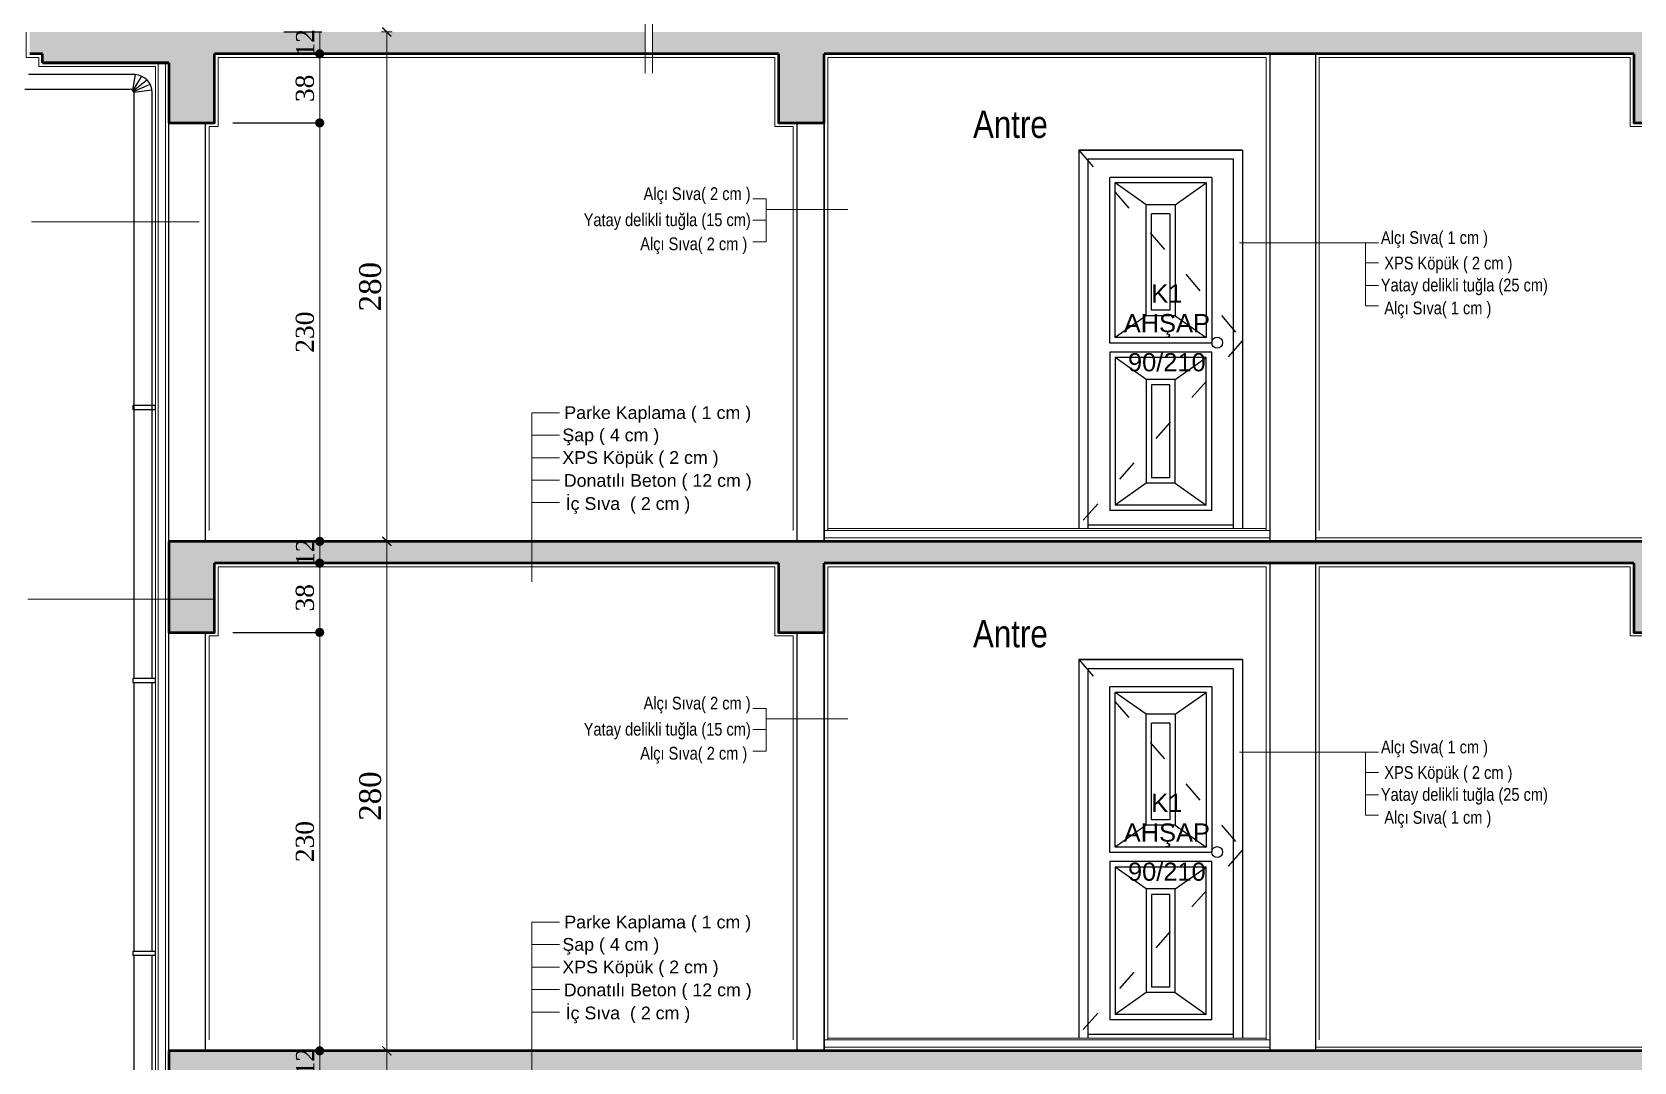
# Model space of a CAD drawing. Header units: metres. Extents: x 134072 to 172200, y 35728 to 38066.
# Drawn here: x 163636 to 164517, y 36928 to 37494 of the extents above; entities that cross this region are included whole.
import ezdxf

# ---------------------------------------------------------------- set-up
doc = ezdxf.new("R2010")
doc.units = ezdxf.units.M
doc.linetypes.add('ACAD_ISO03W100', pattern=[30, 12, -18])
for name, color, linetype, lineweight in [('Cizgi 20', 175, 'Continuous', 20), ('Cizgi 50', 1, 'Continuous', 50), ('Olcu 20', 7, 'Continuous', 20), ('sıva', 145, 'Continuous', 5), ('Tarama 13', 221, 'Continuous', 13), ('Yazi Detay', 30, 'Continuous', 20)]:
    doc.layers.add(name, color=color, linetype=linetype, lineweight=lineweight)
for name, color, linetype in [('duvaR', 52, 'Continuous'), ('kapı', 129, 'Continuous'), ('yazı', 7, 'Continuous')]:
    doc.layers.add(name, color=color, linetype=linetype)
doc.styles.add('muhammet', font='times.ttf', dxfattribs={"height": 10})
doc.styles.add('omer', font='times.ttf', dxfattribs={"height": 12})
doc.styles.add('omr', font='ARIALN.TTF', dxfattribs={"height": 20})
doc.styles.get("Standard").update_dxf_attribs({"font": 'txt.shx'})
doc.dimstyles.new('ISO-25', dxfattribs={"dimtxt": 12, "dimasz": 5, "dimexe": 3, "dimexo": 10, "dimgap": 3, "dimtad": 1, "dimdec": 0, "dimtxsty": 'omer', "dimblk": 'ARCHTICK', "dimcen": 0, "dimclrd": 256, "dimclre": 256, "dimclrt": 256, "dimadec": 0, "dimazin": 0, "dimtfac": 1, "dimtdec": 0, "dimtix": 1, "dimtmove": 0, "dimatfit": 3, "dimldrblk": 'ARCHTICK', "dimfxl": 50, "dimfxlon": 1, "dimlwd": -1, "dimlwe": -1, "dimarcsym": 0})
doc.dimstyles.new('mami', dxfattribs={"dimtxt": 9, "dimasz": 5, "dimexe": 1.25, "dimexo": 10, "dimgap": 3, "dimtad": 1, "dimtoh": 1, "dimdec": 0, "dimtxsty": 'muhammet', "dimblk": 'DOT', "dimcen": 2.5, "dimclrd": 256, "dimadec": 0, "dimazin": 0, "dimtfac": 1, "dimtdec": 0, "dimtix": 1, "dimtmove": 0, "dimatfit": 3, "dimldrblk": 'DOT', "dimfxl": 60, "dimfxlon": 1, "dimlwd": -1, "dimarcsym": 0})

# ---------------------------------------------------------------- blocks, each defined once
blk = doc.blocks.new('*D92')
at = {"layer": 'Defpoints', "color": 0, "transparency": 16777216}
for p in [(163764.62, 36933.8, 0), (163766.13, 36921.8, 0), (163794.32, 36921.8)]:
    blk.add_point(p, dxfattribs=at)
at = {"layer": 'Olcu 20', "color": 0, "lineweight": -2, "transparency": 16777216}
for p, q in [((163774.62, 36933.8), (163795.57, 36933.8)), ((163776.13, 36921.8), (163795.57, 36921.8))]:
    blk.add_line(p, q, dxfattribs=at)
at = {"layer": 'Olcu 20', "transparency": 16777216}
blk.add_line((163794.32, 36933.8), (163794.32, 36921.8), dxfattribs=at)
at = {"layer": 'Olcu 20', "color": 0, "transparency": 16777216, "insert": (163786.32, 36927.8), "char_height": 10, "attachment_point": 5, "rotation": 90, "style": 'muhammet'}
blk.add_mtext('12', dxfattribs=at)
blk = doc.blocks.new('_Dot')
at = {"color": 0, "linetype": 'ByBlock', "lineweight": -2}
blk.add_line((-0.5, 0), (-1, 0), dxfattribs=at)
at = {"color": 0, "linetype": 'ByBlock', "const_width": 0.5}
blk.add_lwpolyline([(-0.25, 0, 1), (0.25, 0, 1)], format="xyb", close=True, dxfattribs=at)
blk = doc.blocks.new('*D98')
at = {"layer": 'Defpoints', "color": 0, "transparency": 16777216}
for p in [(163764.62, 37213.8, 0), (163766.13, 37201.8, 0), (163794.32, 37201.8)]:
    blk.add_point(p, dxfattribs=at)
at = {"layer": 'Olcu 20', "color": 0, "lineweight": -2, "transparency": 16777216}
for p, q in [((163774.62, 37213.8), (163795.57, 37213.8)), ((163776.13, 37201.8), (163795.57, 37201.8))]:
    blk.add_line(p, q, dxfattribs=at)
at = {"layer": 'Olcu 20', "transparency": 16777216}
blk.add_line((163794.32, 37213.8), (163794.32, 37201.8), dxfattribs=at)
at = {"layer": 'Olcu 20', "color": 0, "transparency": 16777216, "insert": (163786.32, 37207.8), "char_height": 10, "attachment_point": 5, "rotation": 90, "style": 'muhammet'}
blk.add_mtext('12', dxfattribs=at)
blk = doc.blocks.new('*D99')
at = {"layer": 'Defpoints', "color": 0, "transparency": 16777216}
for p in [(163766.13, 37201.8, 0), (163736.51, 37163.8), (163794.32, 37163.8)]:
    blk.add_point(p, dxfattribs=at)
at = {"layer": 'Olcu 20', "color": 0, "lineweight": -2, "transparency": 16777216}
for p, q in [((163776.13, 37201.8), (163795.57, 37201.8)), ((163746.51, 37163.8), (163795.57, 37163.8))]:
    blk.add_line(p, q, dxfattribs=at)
at = {"layer": 'Olcu 20', "transparency": 16777216}
blk.add_line((163794.32, 37196.8), (163794.32, 37168.8), dxfattribs=at)
at = {"layer": 'Olcu 20', "transparency": 16777216, "xscale": 5, "yscale": 5, "zscale": 5}
for p, rotation in [((163794.32, 37201.8), 90), ((163794.32, 37163.8), 270)]:
    blk.add_blockref('_Dot', p, dxfattribs=dict(at, rotation=rotation))
at = {"layer": 'Olcu 20', "color": 0, "transparency": 16777216, "insert": (163786.23, 37182.8), "char_height": 10, "attachment_point": 5, "rotation": 90, "style": 'muhammet'}
blk.add_mtext('38', dxfattribs=at)
blk = doc.blocks.new('*D100')
at = {"layer": 'Defpoints', "color": 0, "transparency": 16777216}
for p in [(163736.51, 37163.8), (163769.34, 36933.8, 0), (163794.32, 36933.8)]:
    blk.add_point(p, dxfattribs=at)
at = {"layer": 'Olcu 20', "color": 0, "lineweight": -2, "transparency": 16777216}
for p, q in [((163746.51, 37163.8), (163795.57, 37163.8)), ((163779.34, 36933.8), (163795.57, 36933.8))]:
    blk.add_line(p, q, dxfattribs=at)
at = {"layer": 'Olcu 20', "transparency": 16777216}
blk.add_line((163794.32, 37158.8), (163794.32, 36938.8), dxfattribs=at)
at = {"layer": 'Olcu 20', "transparency": 16777216, "xscale": 5, "yscale": 5, "zscale": 5}
for p, rotation in [((163794.32, 37163.8), 90), ((163794.32, 36933.8), 270)]:
    blk.add_blockref('_Dot', p, dxfattribs=dict(at, rotation=rotation))
at = {"layer": 'Olcu 20', "color": 0, "transparency": 16777216, "insert": (163786.23, 37048.8), "char_height": 10, "attachment_point": 5, "rotation": 90, "style": 'muhammet'}
blk.add_mtext('230', dxfattribs=at)
blk = doc.blocks.new('*D104')
at = {"layer": 'Defpoints', "color": 0, "transparency": 16777216}
for p in [(163764.62, 37493.8, 0), (163766.13, 37481.8, 0), (163794.32, 37481.8)]:
    blk.add_point(p, dxfattribs=at)
at = {"layer": 'Olcu 20', "color": 0, "lineweight": -2, "transparency": 16777216}
for p, q in [((163774.62, 37493.8), (163795.57, 37493.8)), ((163776.13, 37481.8), (163795.57, 37481.8))]:
    blk.add_line(p, q, dxfattribs=at)
at = {"layer": 'Olcu 20', "transparency": 16777216}
blk.add_line((163794.32, 37493.8), (163794.32, 37481.8), dxfattribs=at)
at = {"layer": 'Olcu 20', "color": 0, "transparency": 16777216, "insert": (163786.32, 37487.8), "char_height": 10, "attachment_point": 5, "rotation": 90, "style": 'muhammet'}
blk.add_mtext('12', dxfattribs=at)
blk = doc.blocks.new('*D105')
at = {"layer": 'Defpoints', "color": 0, "transparency": 16777216}
for p in [(163766.13, 37481.8, 0), (163736.51, 37443.8), (163794.32, 37443.8)]:
    blk.add_point(p, dxfattribs=at)
at = {"layer": 'Olcu 20', "color": 0, "lineweight": -2, "transparency": 16777216}
for p, q in [((163776.13, 37481.8), (163795.57, 37481.8)), ((163746.51, 37443.8), (163795.57, 37443.8))]:
    blk.add_line(p, q, dxfattribs=at)
at = {"layer": 'Olcu 20', "transparency": 16777216}
blk.add_line((163794.32, 37476.8), (163794.32, 37448.8), dxfattribs=at)
at = {"layer": 'Olcu 20', "transparency": 16777216, "xscale": 5, "yscale": 5, "zscale": 5}
for p, rotation in [((163794.32, 37481.8), 90), ((163794.32, 37443.8), 270)]:
    blk.add_blockref('_Dot', p, dxfattribs=dict(at, rotation=rotation))
at = {"layer": 'Olcu 20', "color": 0, "transparency": 16777216, "insert": (163786.23, 37462.8), "char_height": 10, "attachment_point": 5, "rotation": 90, "style": 'muhammet'}
blk.add_mtext('38', dxfattribs=at)
blk = doc.blocks.new('*D106')
at = {"layer": 'Defpoints', "color": 0, "transparency": 16777216}
for p in [(163736.51, 37443.8), (163769.34, 37213.8, 0), (163794.32, 37213.8)]:
    blk.add_point(p, dxfattribs=at)
at = {"layer": 'Olcu 20', "color": 0, "lineweight": -2, "transparency": 16777216}
for p, q in [((163746.51, 37443.8), (163795.57, 37443.8)), ((163779.34, 37213.8), (163795.57, 37213.8))]:
    blk.add_line(p, q, dxfattribs=at)
at = {"layer": 'Olcu 20', "transparency": 16777216}
blk.add_line((163794.32, 37438.8), (163794.32, 37218.8), dxfattribs=at)
at = {"layer": 'Olcu 20', "transparency": 16777216, "xscale": 5, "yscale": 5, "zscale": 5}
for p, rotation in [((163794.32, 37443.8), 90), ((163794.32, 37213.8), 270)]:
    blk.add_blockref('_Dot', p, dxfattribs=dict(at, rotation=rotation))
at = {"layer": 'Olcu 20', "color": 0, "transparency": 16777216, "insert": (163786.23, 37328.8), "char_height": 10, "attachment_point": 5, "rotation": 90, "style": 'muhammet'}
blk.add_mtext('230', dxfattribs=at)
blk = doc.blocks.new('_ArchTick')
at = {"layer": 'Olcu 20', "color": 0, "const_width": 0.15}
blk.add_lwpolyline([(-0.5, -0.5), (0.5, 0.5)], dxfattribs=at)
blk = doc.blocks.new('*D110')
at = {"layer": 'Defpoints', "color": 0, "transparency": 16777216}
for p in [(163802.59, 37493.8), (163802.59, 37213.8), (163831.21, 37213.8)]:
    blk.add_point(p, dxfattribs=at)
at = {"layer": 'Olcu 20', "transparency": 16777216}
for p, q in [((163828.21, 37493.8), (163834.21, 37493.8)), ((163831.21, 37493.8), (163831.21, 37213.8)), ((163828.21, 37213.8), (163834.21, 37213.8))]:
    blk.add_line(p, q, dxfattribs=at)
at = {"layer": 'Olcu 20', "transparency": 16777216, "xscale": 5, "yscale": 5, "zscale": 5}
for p, rotation in [((163831.21, 37493.8), 90), ((163831.21, 37213.8), 270)]:
    blk.add_blockref('_ArchTick', p, dxfattribs=dict(at, rotation=rotation))
at = {"layer": 'Olcu 20', "transparency": 16777216, "insert": (163822.11, 37353.8), "char_height": 12, "attachment_point": 5, "rotation": 90, "style": 'omer'}
blk.add_mtext('280', dxfattribs=at)
blk = doc.blocks.new('*D111')
at = {"layer": 'Defpoints', "color": 0, "transparency": 16777216}
for p in [(163802.59, 37213.8), (163812.84, 36933.8), (163831.21, 36933.8)]:
    blk.add_point(p, dxfattribs=at)
at = {"layer": 'Olcu 20', "transparency": 16777216}
for p, q in [((163828.21, 37213.8), (163834.21, 37213.8)), ((163831.21, 37213.8), (163831.21, 36933.8)), ((163828.21, 36933.8), (163834.21, 36933.8))]:
    blk.add_line(p, q, dxfattribs=at)
at = {"layer": 'Olcu 20', "transparency": 16777216, "xscale": 5, "yscale": 5, "zscale": 5}
for p, rotation in [((163831.21, 37213.8), 90), ((163831.21, 36933.8), 270)]:
    blk.add_blockref('_ArchTick', p, dxfattribs=dict(at, rotation=rotation))
at = {"layer": 'Olcu 20', "transparency": 16777216, "insert": (163822.11, 37073.8), "char_height": 12, "attachment_point": 5, "rotation": 90, "style": 'omer'}
blk.add_mtext('280', dxfattribs=at)
blk = doc.blocks.new('*D112')
at = {"layer": 'Defpoints', "color": 0, "transparency": 16777216}
for p in [(163812.84, 36933.8), (163812.84, 36653.8), (163831.21, 36653.8)]:
    blk.add_point(p, dxfattribs=at)
at = {"layer": 'Olcu 20', "transparency": 16777216}
for p, q in [((163828.21, 36933.8), (163834.21, 36933.8)), ((163831.21, 36933.8), (163831.21, 36653.8)), ((163828.21, 36653.8), (163834.21, 36653.8))]:
    blk.add_line(p, q, dxfattribs=at)
at = {"layer": 'Olcu 20', "transparency": 16777216, "xscale": 5, "yscale": 5, "zscale": 5}
for p, rotation in [((163831.21, 36933.8), 90), ((163831.21, 36653.8), 270)]:
    blk.add_blockref('_ArchTick', p, dxfattribs=dict(at, rotation=rotation))
at = {"layer": 'Olcu 20', "transparency": 16777216, "insert": (163822.11, 36793.8), "char_height": 12, "attachment_point": 5, "rotation": 90, "style": 'omer'}
blk.add_mtext('280', dxfattribs=at)

msp = doc.modelspace()

# ---------------------------------------------------------------- hatches: boundary and pattern name
at = {"layer": 'Tarama 13'}
h = msp.add_hatch(dxfattribs=at)
h.set_pattern_fill('ANSI33', color=256, scale=2, style=0)
h.set_pattern_definition([(45, (109731.198, 30647.212), (-8.980256, 8.980256), []), (45, (109740.179, 30647.212), (-8.980256, 8.980256), [6.35, -3.175])])
h.paths.add_polyline_path([(166156.51, 36233.8), (166126.51, 36233.8), (166126.51, 36373.8), (166096.51, 36373.8), (166096.51, 36233.8), (165800.91, 36233.8), (165800.91, 36193.8), (166156.51, 36193.8)])
h.paths.add_polyline_path([(165800.91, 36233.8), (165636.51, 36233.8), (165636.51, 36373.8), (165611.51, 36373.8), (165611.51, 36233.8), (165156.51, 36233.8), (165156.51, 36373.8), (165131.51, 36373.8), (165131.51, 36233.8), (164541.51, 36233.8), (164541.51, 36373.8), (164516.51, 36373.8), (164516.51, 36233.8), (164071.51, 36233.8), (164071.51, 36373.8), (164046.51, 36373.8), (164046.51, 36233.8), (163910.85, 36233.8), (163910.85, 36193.8), (165800.91, 36193.8)])
h.paths.add_polyline_path([(163910.85, 36233.8), (163741.51, 36233.8), (163741.51, 36373.8), (163711.51, 36373.8), (163711.51, 36233.8), (163681.51, 36233.8), (163681.51, 36193.8), (163910.85, 36193.8)])
h.paths.add_polyline_path([(163736.51, 36641.8), (163910.99, 36641.8), (163910.99, 36653.8), (163711.51, 36653.8), (163711.51, 36603.8), (163736.51, 36603.8)])
h.paths.add_polyline_path([(163736.51, 36921.8), (163910.99, 36921.8), (163910.99, 36933.8), (163711.51, 36933.8), (163711.51, 36883.8), (163736.51, 36883.8)])
h.paths.add_polyline_path([(163736.51, 37201.8), (163910.99, 37201.8), (163910.99, 37213.8), (163711.51, 37213.8), (163711.51, 37182.02), (163736.51, 37182.02)])
h.paths.add_polyline_path([(163736.51, 37182.02), (163711.51, 37182.02), (163711.51, 37163.8), (163736.51, 37163.8)])
h.paths.add_polyline_path([(163973.15, 37493.8), (163634.97, 37493.8), (163634.97, 37481.8), (163641.97, 37481.8), (163641.97, 37476.8), (163711.51, 37476.8), (163711.51, 37443.8), (163736.51, 37443.8), (163736.51, 37481.8), (163973.15, 37481.8)])
h.paths.add_polyline_path([(165290.51, 37493.8), (163977.25, 37493.8), (163977.24, 37481.8), (164046.51, 37481.8), (164046.51, 37443.8), (164071.51, 37443.8), (164071.51, 37481.8), (164516.51, 37481.8), (164516.51, 37443.8), (164541.51, 37443.8), (164541.51, 37481.8), (165131.51, 37481.8), (165131.51, 37443.8), (165156.51, 37443.8), (165156.51, 37481.8), (165290.51, 37481.8)])
h.paths.add_polyline_path([(164071.51, 37201.8), (164516.51, 37201.8), (164516.51, 37163.8), (164541.51, 37163.8), (164541.51, 37201.8), (165131.51, 37201.8), (165131.51, 37163.8), (165156.51, 37163.8), (165156.51, 37201.8), (165299.61, 37201.8), (165518.81, 37338.8), (165611.51, 37338.8), (165611.51, 37353.8), (165486.51, 37353.8), (165486.51, 37336.3), (165458.51, 37336.3), (165458.51, 37318.8), (165430.51, 37318.8), (165430.51, 37301.3), (165402.51, 37301.3), (165402.51, 37283.8), (165374.51, 37283.8), (165374.51, 37266.3), (165346.51, 37266.3), (165346.51, 37248.8), (165318.51, 37248.8), (165318.51, 37231.3), (165290.51, 37231.3), (165290.51, 37213.8), (163910.99, 37213.8), (163910.99, 37201.8), (164046.51, 37201.8), (164046.51, 37163.8), (164071.51, 37163.8)])
h.paths.add_polyline_path([(164071.51, 36921.8), (164516.51, 36921.8), (164516.51, 36883.8), (164541.51, 36883.8), (164541.51, 36921.8), (165131.51, 36921.8), (165131.51, 36883.8), (165156.51, 36883.8), (165156.51, 36921.8), (165299.61, 36921.8), (165518.81, 37058.8), (165611.51, 37058.8), (165611.51, 37073.8), (165486.51, 37073.8), (165486.51, 37056.3), (165458.51, 37056.3), (165458.51, 37038.8), (165430.51, 37038.8), (165430.51, 37021.3), (165402.51, 37021.3), (165402.51, 37003.8), (165374.51, 37003.8), (165374.51, 36986.3), (165346.51, 36986.3), (165346.51, 36968.8), (165318.51, 36968.8), (165318.51, 36951.3), (165290.51, 36951.3), (165290.51, 36933.8), (163910.99, 36933.8), (163910.99, 36921.8), (164046.51, 36921.8), (164046.51, 36883.8), (164071.51, 36883.8)])
h.paths.add_polyline_path([(164071.51, 36641.8), (164516.51, 36641.8), (164516.51, 36603.8), (164541.51, 36603.8), (164541.51, 36641.8), (165131.51, 36641.8), (165131.51, 36603.8), (165156.51, 36603.8), (165156.51, 36641.8), (165299.61, 36641.8), (165518.81, 36778.8), (165611.51, 36778.8), (165611.51, 36793.8), (165486.51, 36793.8), (165486.51, 36776.3), (165458.51, 36776.3), (165458.51, 36758.8), (165430.51, 36758.8), (165430.51, 36741.3), (165402.51, 36741.3), (165402.51, 36723.8), (165374.51, 36723.8), (165374.51, 36706.3), (165346.51, 36706.3), (165346.51, 36688.8), (165318.51, 36688.8), (165318.51, 36671.3), (165290.51, 36671.3), (165290.51, 36653.8), (163910.99, 36653.8), (163910.99, 36641.8), (164046.51, 36641.8), (164046.51, 36603.8), (164071.51, 36603.8)])
h.paths.add_polyline_path([(165611.51, 36513.8), (165486.51, 36513.8), (165486.51, 36496.3), (165458.51, 36496.3), (165458.51, 36478.8), (165430.51, 36478.8), (165430.51, 36461.3), (165402.51, 36461.3), (165402.51, 36443.8), (165374.51, 36443.8), (165374.51, 36426.3), (165346.51, 36426.3), (165346.51, 36408.8), (165318.51, 36408.8), (165318.51, 36391.3), (165290.51, 36391.3), (165290.51, 36373.8), (165318.81, 36373.8), (165518.81, 36498.8), (165611.51, 36498.8)])
h.paths.add_polyline_path([(165636.51, 36641.8), (165780.11, 36641.8), (165780.11, 36653.8), (165611.51, 36653.8), (165611.51, 36603.8), (165636.51, 36603.8)])
h.paths.add_polyline_path([(166126.51, 36653.8), (165780.11, 36653.8), (165780.11, 36641.8), (166101.51, 36641.8), (166101.51, 36603.8), (166126.51, 36603.8)])
h.paths.add_polyline_path([(166126.51, 36933.8), (165780.11, 36933.8), (165780.11, 36921.8), (166101.51, 36921.8), (166101.51, 36883.8), (166126.51, 36883.8)])
h.paths.add_polyline_path([(165636.51, 36921.8), (165780.11, 36921.8), (165780.11, 36933.8), (165611.51, 36933.8), (165611.51, 36883.8), (165636.51, 36883.8)])
h.paths.add_polyline_path([(166126.51, 37213.8), (165780.11, 37213.8), (165780.11, 37201.8), (166101.51, 37201.8), (166101.51, 37182.02), (166126.51, 37182.02)])
h.paths.add_polyline_path([(166126.51, 37182.02), (166101.51, 37182.02), (166101.51, 37163.8), (166126.51, 37163.8)])
h.paths.add_polyline_path([(165636.51, 37201.8), (165780.11, 37201.8), (165780.11, 37213.8), (165611.51, 37213.8), (165611.51, 37163.8), (165636.51, 37163.8)])
h.paths.add_polyline_path([(165636.51, 37481.8), (166101.51, 37481.8), (166101.51, 37443.8), (166126.51, 37443.8), (166126.51, 37476.8), (166196.05, 37476.8), (166196.05, 37481.8), (166203.05, 37481.8), (166203.05, 37493.8), (165611.51, 37493.8), (165611.51, 37443.8), (165636.51, 37443.8)])
h.paths.add_polyline_path([(166046.23, 36204.07), (166046.23, 36223.83), (166024.88, 36223.83), (166024.88, 36204.07)], flags=24)
h.paths.add_polyline_path([(163796.84, 36204.07), (163796.84, 36223.83), (163775.48, 36223.83), (163775.48, 36204.07)], flags=24)
h.paths.add_polyline_path([(163797.01, 36637.36), (163797.01, 36657.13), (163775.66, 36657.13), (163775.66, 36637.36)], flags=9)
h.paths.add_polyline_path([(163797.01, 36917.36), (163797.01, 36937.13), (163775.66, 36937.13), (163775.66, 36917.36)], flags=9)
h.paths.add_polyline_path([(163797.01, 37197.36), (163797.01, 37217.13), (163775.66, 37217.13), (163775.66, 37197.36)], flags=9)
h.paths.add_polyline_path([(163797.01, 37477.36), (163797.01, 37497.13), (163775.66, 37497.13), (163775.66, 37477.36)], flags=9)
h.paths.add_polyline_path([(166046.4, 36637.36), (166046.4, 36657.13), (166025.05, 36657.13), (166025.05, 36637.36)], flags=9)
h.paths.add_polyline_path([(166046.4, 36917.36), (166046.4, 36937.13), (166025.05, 36937.13), (166025.05, 36917.36)], flags=9)
h.paths.add_polyline_path([(166046.4, 37197.36), (166046.4, 37217.13), (166025.05, 37217.13), (166025.05, 37197.36)], flags=9)
h.paths.add_polyline_path([(166046.4, 37477.36), (166046.4, 37497.13), (166025.05, 37497.13), (166025.05, 37477.36)], flags=9)

# ---------------------------------------------------------------- linework, layer by layer
at = {"layer": 'Cizgi 20', "lineweight": -3}
for p, q in [((163692.9, 37470.35, 0), (163634.27, 37470.38, 0)), ((163692.91, 37470.37, 0), (163691.53, 37461.78, 0)), ((163696.45, 37469.49, 0), (163691.7, 37461.62, 0)), ((163691.88, 37461.39, 0), (163699.38, 37467.46, 0)), ((163632.27, 37462.36, 0), (163690.19, 37462.39, 0)), ((163692.08, 37461.08, 0), (163701.11, 37465.13, 0)), ((163692.21, 37460.8, 0), (163702.17, 37462.05, 0)), ((163692.35, 37138.42, 0), (163692.35, 37460.23, 0)), ((163702.35, 37138.42, 0), (163702.35, 37460.38, 0)), ((163692.35, 36988.42, 0), (163692.35, 37136.33, 0)), ((163702.35, 36988.42, 0), (163702.35, 37136.33, 0)), ((163692.35, 36838.42, 0), (163692.35, 36986.33, 0)), ((163702.35, 36838.42, 0), (163702.35, 36986.33, 0))]:
    msp.add_line(p, q, dxfattribs=at)
at = {"layer": 'Cizgi 20', "lineweight": -3, "elevation": 0}
for points in [[(163704.01, 37288.42), (163691.62, 37288.42), (163691.62, 37286.33), (163704.01, 37286.33)], [(163704.01, 37138.42), (163691.62, 37138.42), (163691.62, 37136.33), (163704.01, 37136.33)], [(163704.01, 36988.42), (163691.62, 36988.42), (163691.62, 36986.33), (163704.01, 36986.33)]]:
    msp.add_lwpolyline(points, close=True, dxfattribs=at)
at = {"layer": 'Cizgi 20', "lineweight": -3}
for centre, radius, start, end in [((163692.29, 37460.32, 0), 10.06, 0.34656, 86.47148), ((163689.88, 37459.92, 0), 2.48, 7.27705, 82.8376)]:
    msp.add_arc(centre, radius, start, end, dxfattribs=at)
at = {"layer": 'Cizgi 50'}
for p, q in [((163641.97, 37481.8), (163634.97, 37481.8)), ((163641.97, 37476.8), (163641.97, 37481.8)), ((163641.97, 37476.8), (163711.51, 37476.8)), ((163711.51, 37476.8), (163641.97, 37476.8)), ((163711.51, 37476.8), (163711.51, 37443.8)), ((164046.51, 37481.8), (163736.51, 37481.8)), ((164516.51, 37481.8), (164071.51, 37481.8)), ((165290.51, 37213.8), (163711.51, 37213.8)), ((164046.51, 37201.8), (163736.51, 37201.8)), ((164516.51, 37201.8), (164071.51, 37201.8)), ((165290.51, 36933.8), (163711.51, 36933.8))]:
    msp.add_line(p, q, dxfattribs=at)
for points in [[(163711.51, 37476.8), (163711.51, 37443.8), (163736.51, 37443.8), (163736.51, 37481.8)], [(163711.51, 37476.8), (163711.51, 37443.8), (163736.51, 37443.8), (163736.51, 37481.8)], [(164046.51, 37481.8), (164046.51, 37443.8), (164071.51, 37443.8), (164071.51, 37481.8)], [(164516.51, 37481.8), (164516.51, 37443.8), (164541.51, 37443.8), (164541.51, 37481.8)], [(163711.51, 37213.8), (163711.51, 37163.8), (163736.51, 37163.8), (163736.51, 37201.8)], [(164046.51, 37201.8), (164046.51, 37163.8), (164071.51, 37163.8), (164071.51, 37201.8)], [(164516.51, 37201.8), (164516.51, 37163.8), (164541.51, 37163.8), (164541.51, 37201.8)], [(163711.51, 36933.8), (163711.51, 36883.8), (163736.51, 36883.8), (163736.51, 36921.8)]]:
    msp.add_lwpolyline(points, dxfattribs=at)
at = {"layer": 'duvaR'}
for p, q in [((164316.51, 37481.8), (164316.51, 37213.8)), ((164341.51, 37481.8), (164341.51, 37213.8)), ((163711.51, 37213.8), (163711.51, 37443.8)), ((163711.51, 37213.8), (163711.51, 37443.8)), ((163731.51, 37213.8), (163731.51, 37443.8)), ((164056.51, 37443.8), (164056.51, 37213.8)), ((164071.51, 37213.8), (164071.51, 37443.8)), ((164071.51, 37443.8), (164071.51, 37213.8)), ((164316.51, 37201.8), (164316.51, 36933.8)), ((164341.51, 37201.8), (164341.51, 36933.8)), ((163711.51, 36933.8), (163711.51, 37163.8)), ((163731.51, 36933.8), (163731.51, 37163.8)), ((164056.51, 37163.8), (164056.51, 36933.8)), ((164071.51, 36933.8), (164071.51, 37163.8)), ((164071.51, 37163.8), (164071.51, 36933.8))]:
    msp.add_line(p, q, dxfattribs=at)
at = {"layer": 'kapı'}
for p, q in [((164211.51, 37428.8), (164211.51, 37220.8)), ((164301.51, 37428.8, 0), (164211.51, 37428.8)), ((164211.51, 37428.8), (164301.51, 37428.8, 0)), ((164211.51, 37428.8), (164301.51, 37428.8, 0)), ((164216.51, 37423.8), (164216.51, 37220.8)), ((164296.51, 37423.8, 0), (164216.51, 37423.8)), ((164296.51, 37220.8, 0), (164296.51, 37423.8, 0)), ((164301.51, 37428.8, 0), (164301.51, 37220.8, 0)), ((164228.51, 37322.8), (164228.51, 37413.8)), ((164284.51, 37413.8, 0), (164228.51, 37413.8)), ((164284.51, 37413.8, 0), (164284.51, 37322.8, 0)), ((164231.51, 37325.8), (164231.51, 37410.8)), ((164281.51, 37410.8, 0), (164231.51, 37410.8)), ((164248.51, 37398.8), (164231.51, 37410.8)), ((164264.51, 37398.8, 0), (164281.51, 37410.8, 0)), ((164281.51, 37410.8, 0), (164281.51, 37325.8, 0)), ((164248.51, 37337.8), (164248.51, 37398.8)), ((164264.51, 37398.8, 0), (164248.51, 37398.8)), ((164264.51, 37398.8, 0), (164264.51, 37337.8, 0)), ((164251.51, 37340.8), (164251.51, 37393.8)), ((164261.51, 37393.8, 0), (164251.51, 37393.8)), ((164261.51, 37393.8, 0), (164261.51, 37340.8, 0)), ((164248.51, 37337.8), (164231.51, 37325.8)), ((164264.51, 37337.8, 0), (164248.51, 37337.8)), ((164261.51, 37340.8, 0), (164251.51, 37340.8)), ((164264.51, 37337.8, 0), (164281.51, 37325.8, 0)), ((164281.51, 37325.8, 0), (164231.51, 37325.8)), ((164284.51, 37322.8, 0), (164228.51, 37322.8)), ((164228.51, 37317.8), (164228.51, 37230.8)), ((164284.51, 37317.8, 0), (164228.51, 37317.8)), ((164284.51, 37230.8, 0), (164284.51, 37317.8, 0)), ((164231.51, 37314.8), (164231.51, 37233.8)), ((164281.51, 37314.8, 0), (164231.51, 37314.8)), ((164248.51, 37302.8), (164231.51, 37314.8)), ((164264.51, 37302.8, 0), (164281.51, 37314.8, 0)), ((164281.51, 37233.8, 0), (164281.51, 37314.8, 0)), ((164248.51, 37302.8), (164248.51, 37245.8)), ((164264.51, 37302.8, 0), (164248.51, 37302.8)), ((164251.51, 37299.8), (164251.51, 37248.8)), ((164261.51, 37299.8, 0), (164251.51, 37299.8)), ((164261.51, 37248.8, 0), (164261.51, 37299.8, 0)), ((164264.51, 37245.8, 0), (164264.51, 37302.8, 0)), ((164261.51, 37248.8, 0), (164251.51, 37248.8)), ((164248.51, 37245.8), (164231.51, 37233.8)), ((164264.51, 37245.8, 0), (164248.51, 37245.8)), ((164264.51, 37245.8, 0), (164281.51, 37233.8, 0)), ((164284.51, 37230.8, 0), (164228.51, 37230.8)), ((164281.51, 37233.8, 0), (164231.51, 37233.8)), ((164296.51, 37222.8, 0), (164216.51, 37222.8)), ((164211.51, 37148.8), (164211.51, 36940.8)), ((164301.51, 37148.8, 0), (164211.51, 37148.8)), ((164211.51, 37148.8), (164301.51, 37148.8, 0)), ((164211.51, 37148.8), (164301.51, 37148.8, 0)), ((164216.51, 37143.8), (164216.51, 36940.8)), ((164296.51, 37143.8, 0), (164216.51, 37143.8)), ((164296.51, 36940.8, 0), (164296.51, 37143.8, 0)), ((164301.51, 37148.8, 0), (164301.51, 36940.8, 0)), ((164228.51, 37042.8), (164228.51, 37133.8)), ((164284.51, 37133.8, 0), (164228.51, 37133.8)), ((164284.51, 37133.8, 0), (164284.51, 37042.8, 0)), ((164231.51, 37045.8), (164231.51, 37130.8)), ((164281.51, 37130.8, 0), (164231.51, 37130.8)), ((164248.51, 37118.8), (164231.51, 37130.8)), ((164264.51, 37118.8, 0), (164281.51, 37130.8, 0)), ((164281.51, 37130.8, 0), (164281.51, 37045.8, 0)), ((164248.51, 37057.8), (164248.51, 37118.8)), ((164264.51, 37118.8, 0), (164248.51, 37118.8)), ((164264.51, 37118.8, 0), (164264.51, 37057.8, 0)), ((164251.51, 37060.8), (164251.51, 37113.8)), ((164261.51, 37113.8, 0), (164251.51, 37113.8)), ((164261.51, 37113.8, 0), (164261.51, 37060.8, 0)), ((164248.51, 37057.8), (164231.51, 37045.8)), ((164264.51, 37057.8, 0), (164248.51, 37057.8)), ((164261.51, 37060.8, 0), (164251.51, 37060.8)), ((164264.51, 37057.8, 0), (164281.51, 37045.8, 0)), ((164281.51, 37045.8, 0), (164231.51, 37045.8)), ((164284.51, 37042.8, 0), (164228.51, 37042.8)), ((164228.51, 37037.8), (164228.51, 36950.8)), ((164284.51, 37037.8, 0), (164228.51, 37037.8)), ((164231.51, 37034.8), (164231.51, 36953.8)), ((164281.51, 37034.8, 0), (164231.51, 37034.8)), ((164248.51, 37022.8), (164231.51, 37034.8)), ((164264.51, 37022.8, 0), (164281.51, 37034.8, 0)), ((164281.51, 36953.8, 0), (164281.51, 37034.8, 0)), ((164284.51, 36950.8, 0), (164284.51, 37037.8, 0)), ((164248.51, 37022.8), (164248.51, 36965.8)), ((164264.51, 37022.8, 0), (164248.51, 37022.8)), ((164251.51, 37019.8), (164251.51, 36968.8)), ((164261.51, 37019.8, 0), (164251.51, 37019.8)), ((164261.51, 36968.8, 0), (164261.51, 37019.8, 0)), ((164264.51, 36965.8, 0), (164264.51, 37022.8, 0)), ((164248.51, 36965.8), (164231.51, 36953.8)), ((164264.51, 36965.8, 0), (164248.51, 36965.8)), ((164261.51, 36968.8, 0), (164251.51, 36968.8)), ((164264.51, 36965.8, 0), (164281.51, 36953.8, 0)), ((164284.51, 36950.8, 0), (164228.51, 36950.8)), ((164281.51, 36953.8, 0), (164231.51, 36953.8)), ((164296.51, 36942.8, 0), (164216.51, 36942.8))]:
    msp.add_line(p, q, dxfattribs=at)
at = {"layer": 'kapı', "linetype": 'ACAD_ISO03W100', "elevation": 0}
for points in [[(164211.51, 37428.8), (164301.51, 37324.3)], [(164301.51, 37324.3), (164211.51, 37222.8)], [(164211.51, 37148.8), (164301.51, 37044.3)], [(164301.51, 37044.3), (164211.51, 36942.8)]]:
    msp.add_lwpolyline(points, dxfattribs=at)
at = {"layer": 'kapı'}
for centre in [(164287.51, 37323.04, 0), (164287.51, 37043.04, 0)]:
    msp.add_circle(centre, 3, dxfattribs=at)
at = {"layer": 'sıva'}
for p, q in [((163705.51, 36283.8), (163705.51, 37476.8)), ((163709.51, 36283.8), (163709.51, 37476.8)), ((164071.51, 37219.8), (164316.51, 37219.8)), ((164073.51, 37220.8), (164314.51, 37220.8)), ((164071.51, 37215.8), (164316.51, 37215.8)), ((164341.51, 37215.8), (165290.51, 37215.8)), ((164071.51, 36939.8), (164316.51, 36939.8)), ((164073.51, 36940.8), (164314.51, 36940.8)), ((164071.51, 36935.8), (164316.51, 36935.8)), ((164341.51, 36935.8), (165290.51, 36935.8))]:
    msp.add_line(p, q, dxfattribs=at)
for points in [[(163632.97, 37493.72), (163632.97, 37479.8), (163639.97, 37479.8), (163639.97, 37474.8), (163704.01, 37474.8)], [(164343.51, 37219.8), (164343.51, 37479.8), (164514.51, 37479.8), (164514.51, 37441.8), (164543.51, 37441.8), (164543.51, 37479.8), (165129.51, 37479.8), (165129.51, 37441.8), (165158.51, 37441.8), (165158.51, 37479.8), (165292.51, 37479.8), (165292.51, 37493.8)], [(163704.01, 37474.8), (163704.01, 36283.8)], [(163733.51, 37219.8), (163733.51, 37441.8), (163738.51, 37441.8), (163738.51, 37479.8), (164044.51, 37479.8), (164044.51, 37441.8), (164054.51, 37441.8), (164054.51, 37219.8)], [(164073.51, 37219.8), (164073.51, 37479.8), (164314.51, 37479.8), (164314.51, 37219.8)], [(164343.51, 36939.8), (164343.51, 37199.8), (164514.51, 37199.8), (164514.51, 37161.8), (164543.51, 37161.8), (164543.51, 37199.8), (165129.51, 37199.8), (165129.51, 37161.8), (165158.51, 37161.8), (165158.51, 37199.8), (165300.19, 37199.8), (165519.39, 37336.8), (165609.51, 37336.8), (165609.51, 37219.8)], [(163733.51, 36939.8), (163733.51, 37161.8), (163738.51, 37161.8), (163738.51, 37199.8), (164044.51, 37199.8), (164044.51, 37161.8), (164054.51, 37161.8), (164054.51, 36939.8)], [(164073.51, 36939.8), (164073.51, 37199.8), (164314.51, 37199.8), (164314.51, 36939.8)]]:
    msp.add_lwpolyline(points, dxfattribs=at)
at = {"layer": 'Yazi Detay', "color": 1, "lineweight": 18}
for p, q in [((163977.43, 37751.98), (163977.23, 37471.14)), ((163973.15, 37634.38), (163973.15, 37471.18))]:
    msp.add_line(p, q, dxfattribs=at)
at = {"layer": 'Yazi Detay'}
for p, q in [((164039.66, 37402.04), (164032.44, 37402.04)), ((164039.66, 37378.5), (164039.66, 37402.04)), ((164039.66, 37396.19), (164084.6, 37396.19)), ((164039.66, 37390.35), (164032.44, 37390.35)), ((164039.66, 37378.5), (164032.44, 37378.5)), ((164369, 37377.94), (164299.72, 37377.94)), ((164369, 37343.24), (164369, 37377.94)), ((164369, 37377.94), (164376.22, 37377.94)), ((164369, 37366.82), (164376.22, 37366.82)), ((164369, 37354.47), (164376.22, 37354.47)), ((164369, 37343.24), (164376.22, 37343.24)), ((163910.99, 37191.51), (163910.99, 37284.51)), ((163910.99, 37284.51), (163926.15, 37284.51)), ((163910.99, 37272.16), (163926.15, 37272.16)), ((163910.99, 37259.81), (163926.15, 37259.81)), ((163910.99, 37247.46), (163926.15, 37247.46)), ((163910.99, 37235.11), (163926.15, 37235.11)), ((164039.66, 37122.04), (164032.44, 37122.04)), ((164039.66, 37098.5), (164039.66, 37122.04)), ((164039.66, 37116.19), (164084.6, 37116.19)), ((164039.66, 37110.35), (164032.44, 37110.35)), ((164039.66, 37098.5), (164032.44, 37098.5)), ((164369, 37097.94), (164299.72, 37097.94)), ((164369, 37063.24), (164369, 37097.94)), ((164369, 37097.94), (164376.22, 37097.94)), ((164369, 37086.82), (164376.22, 37086.82)), ((164369, 37074.47), (164376.22, 37074.47)), ((164369, 37063.24), (164376.22, 37063.24)), ((163910.99, 36911.51), (163910.99, 37004.51)), ((163910.99, 37004.51), (163926.15, 37004.51)), ((163910.99, 36992.16), (163926.15, 36992.16)), ((163910.99, 36979.81), (163926.15, 36979.81)), ((163910.99, 36967.46), (163926.15, 36967.46)), ((163910.99, 36955.11), (163926.15, 36955.11))]:
    msp.add_line(p, q, dxfattribs=at)
for points in [[(163636, 37389.45), (163728.1, 37389.45)], [(163633.97, 37182.02), (163737.03, 37182.02)]]:
    msp.add_lwpolyline(points, dxfattribs=at)

# ---------------------------------------------------------------- texts
at = {"layer": 'Yazi Detay', "char_height": 7}
for s, insert, width, attachment_point in [('\\pxt588.99;{\\fArial Narrow|b0|i0|c162|p34;Alçı Sıva( 2 cm )}', (164031.13, 37399.25), 61.9009, 9), ('{\\fArial Narrow|b0|i0|c162|p34;Yatay delikli tuğla (15 cm)}', (164031.22, 37384.96), 93.9875, 9), ('\\pxt588.99;{\\fArial Narrow|b0|i0|c162|p34;Alçı Sıva( 2 cm )}', (164029.29, 37371.7), 75.5868, 9), ('\\pt4122.9;{\\fArial Narrow|b0|i0|c162|p34;Alçı Sıva( 1 cm )}', (164377.53, 37375.15), 61.9009, 7), ('{\\fArial Narrow|b0|i0|c162|p34;XPS Köpük ( 2 cm )}', (164379.37, 37361.17), 93.9875, 7), ('{\\fArial Narrow|b0|i0|c162|p34;Yatay delikli tuğla (25 cm)}', (164377.45, 37349.09), 93.9875, 7), ('\\pt4122.9;{\\fArial Narrow|b0|i0|c162|p34;Alçı Sıva( 1 cm )}', (164379.37, 37336.44), 75.5868, 7), ('\\pxt1;{\\fArial|b0|i0|c162|p34;Parke Kaplama ( 1 cm )}', (163928.75, 37278.98), 118.8715, 7), ('{\\fArial|b0|i0|c162|p34;Şap ( 4 cm )}', (163927.7, 37266.64), 118.8715, 7), ('{\\fArial|b0|i0|c162|p34;XPS Köpük ( 2 cm )}', (163927.7, 37254.29), 118.8715, 7), ('{\\fArial|b0|i0|c162|p34;Donatılı Beton ( 12 cm )}', (163928.48, 37241.68), 118.8715, 7), ('{\\fArial|b0|i0|c162|p34;İç Sıva  ( 2 cm )}', (163929.52, 37228.95), 118.8715, 7), ('\\pxt588.99;{\\fArial Narrow|b0|i0|c162|p34;Alçı Sıva( 2 cm )}', (164031.13, 37119.25), 61.9009, 9), ('{\\fArial Narrow|b0|i0|c162|p34;Yatay delikli tuğla (15 cm)}', (164031.22, 37104.96), 93.9875, 9), ('\\pxt588.99;{\\fArial Narrow|b0|i0|c162|p34;Alçı Sıva( 2 cm )}', (164029.29, 37091.7), 75.5868, 9), ('\\pt4122.9;{\\fArial Narrow|b0|i0|c162|p34;Alçı Sıva( 1 cm )}', (164377.53, 37095.15), 61.9009, 7), ('{\\fArial Narrow|b0|i0|c162|p34;XPS Köpük ( 2 cm )}', (164379.37, 37081.17), 93.9875, 7), ('{\\fArial Narrow|b0|i0|c162|p34;Yatay delikli tuğla (25 cm)}', (164377.45, 37069.09), 93.9875, 7), ('\\pt4122.9;{\\fArial Narrow|b0|i0|c162|p34;Alçı Sıva( 1 cm )}', (164379.37, 37056.44), 75.5868, 7), ('\\pxt1;{\\fArial|b0|i0|c162|p34;Parke Kaplama ( 1 cm )}', (163928.75, 36998.98), 118.8715, 7), ('{\\fArial|b0|i0|c162|p34;Şap ( 4 cm )}', (163927.7, 36986.64), 118.8715, 7), ('{\\fArial|b0|i0|c162|p34;XPS Köpük ( 2 cm )}', (163927.7, 36974.29), 118.8715, 7), ('{\\fArial|b0|i0|c162|p34;Donatılı Beton ( 12 cm )}', (163928.48, 36961.68), 118.8715, 7), ('{\\fArial|b0|i0|c162|p34;İç Sıva  ( 2 cm )}', (163929.52, 36948.95), 118.8715, 7)]:
    msp.add_mtext(s, dxfattribs=dict(at, insert=insert, width=width, attachment_point=attachment_point))
at = {"layer": 'yazı', "lineweight": 20, "char_height": 15, "width": 108.4101, "attachment_point": 2, "style": 'omr'}
for insert in [(164173.9, 37450.56, 0), (164173.9, 37170.56, 0)]:
    msp.add_mtext('Antre', dxfattribs=dict(at, insert=insert))
at = {"layer": 'yazı', "char_height": 10, "attachment_point": 5}
for s, insert in [('{\\fArial|b0|i0|c162|p34;K1}', (164259.87, 37350.07, 0)), ('{\\fArial|b0|i0|c162|p34;AHŞAP}', (164259.87, 37332.24, 0)), ('{\\fArial|b0|i0|c162|p34;90/210}', (164259.87, 37312.21, 0)), ('{\\fArial|b0|i0|c162|p34;K1}', (164259.87, 37070.07, 0)), ('{\\fArial|b0|i0|c162|p34;AHŞAP}', (164259.87, 37052.24, 0)), ('{\\fArial|b0|i0|c162|p34;90/210}', (164259.87, 37032.21, 0))]:
    msp.add_mtext(s, dxfattribs=dict(at, insert=insert))

# ---------------------------------------------------------------- dimensions: what is measured, and where the dimension line sits
at = {"layer": 'Olcu 20'}
for base, p1, p2, dimstyle, override, picture, middle in [((163794.32, 37481.8), (163764.62, 37493.8, 0), (163766.13, 37481.8, 0), 'mami', {"dimtmove": 1, "dimfxl": 50}, '*D104', (163786.32, 37487.8)), ((163831.21, 37213.8), (163802.59, 37493.8), (163802.59, 37213.8), 'ISO-25', {"dimfxl": 3}, '*D110', (163822.11, 37353.8)), ((163794.32, 37443.8), (163766.13, 37481.8, 0), (163736.51, 37443.8), 'mami', {"dimtmove": 1, "dimfxl": 50}, '*D105', (163786.23, 37462.8)), ((163794.32, 37213.8), (163736.51, 37443.8), (163769.34, 37213.8, 0), 'mami', {"dimtmove": 1, "dimfxl": 50}, '*D106', (163786.23, 37328.8)), ((163794.32, 37201.8), (163764.62, 37213.8, 0), (163766.13, 37201.8, 0), 'mami', {"dimtmove": 1, "dimfxl": 50}, '*D98', (163786.32, 37207.8)), ((163831.21, 36933.8), (163802.59, 37213.8), (163812.84, 36933.8), 'ISO-25', {"dimtmove": 1, "dimfxl": 3}, '*D111', (163822.11, 37073.8)), ((163794.32, 37163.8), (163766.13, 37201.8, 0), (163736.51, 37163.8), 'mami', {"dimtmove": 1, "dimfxl": 50}, '*D99', (163786.23, 37182.8)), ((163794.32, 36933.8), (163736.51, 37163.8), (163769.34, 36933.8, 0), 'mami', {"dimtmove": 1, "dimfxl": 50}, '*D100', (163786.23, 37048.8)), ((163794.32, 36921.8), (163764.62, 36933.8, 0), (163766.13, 36921.8, 0), 'mami', {"dimtmove": 1, "dimfxl": 50}, '*D92', (163786.32, 36927.8)), ((163831.21, 36653.8), (163812.84, 36933.8), (163812.84, 36653.8), 'ISO-25', {"dimtmove": 1, "dimfxl": 3}, '*D112', (163822.11, 36793.8))]:
    dim = msp.add_linear_dim(base=base, p1=p1, p2=p2, angle=90, dimstyle=dimstyle, override=override, dxfattribs=at)
    dim.commit()
    dim.dimension.update_dxf_attribs({"geometry": picture, "text_midpoint": middle})

doc.saveas('drawing.dxf')
